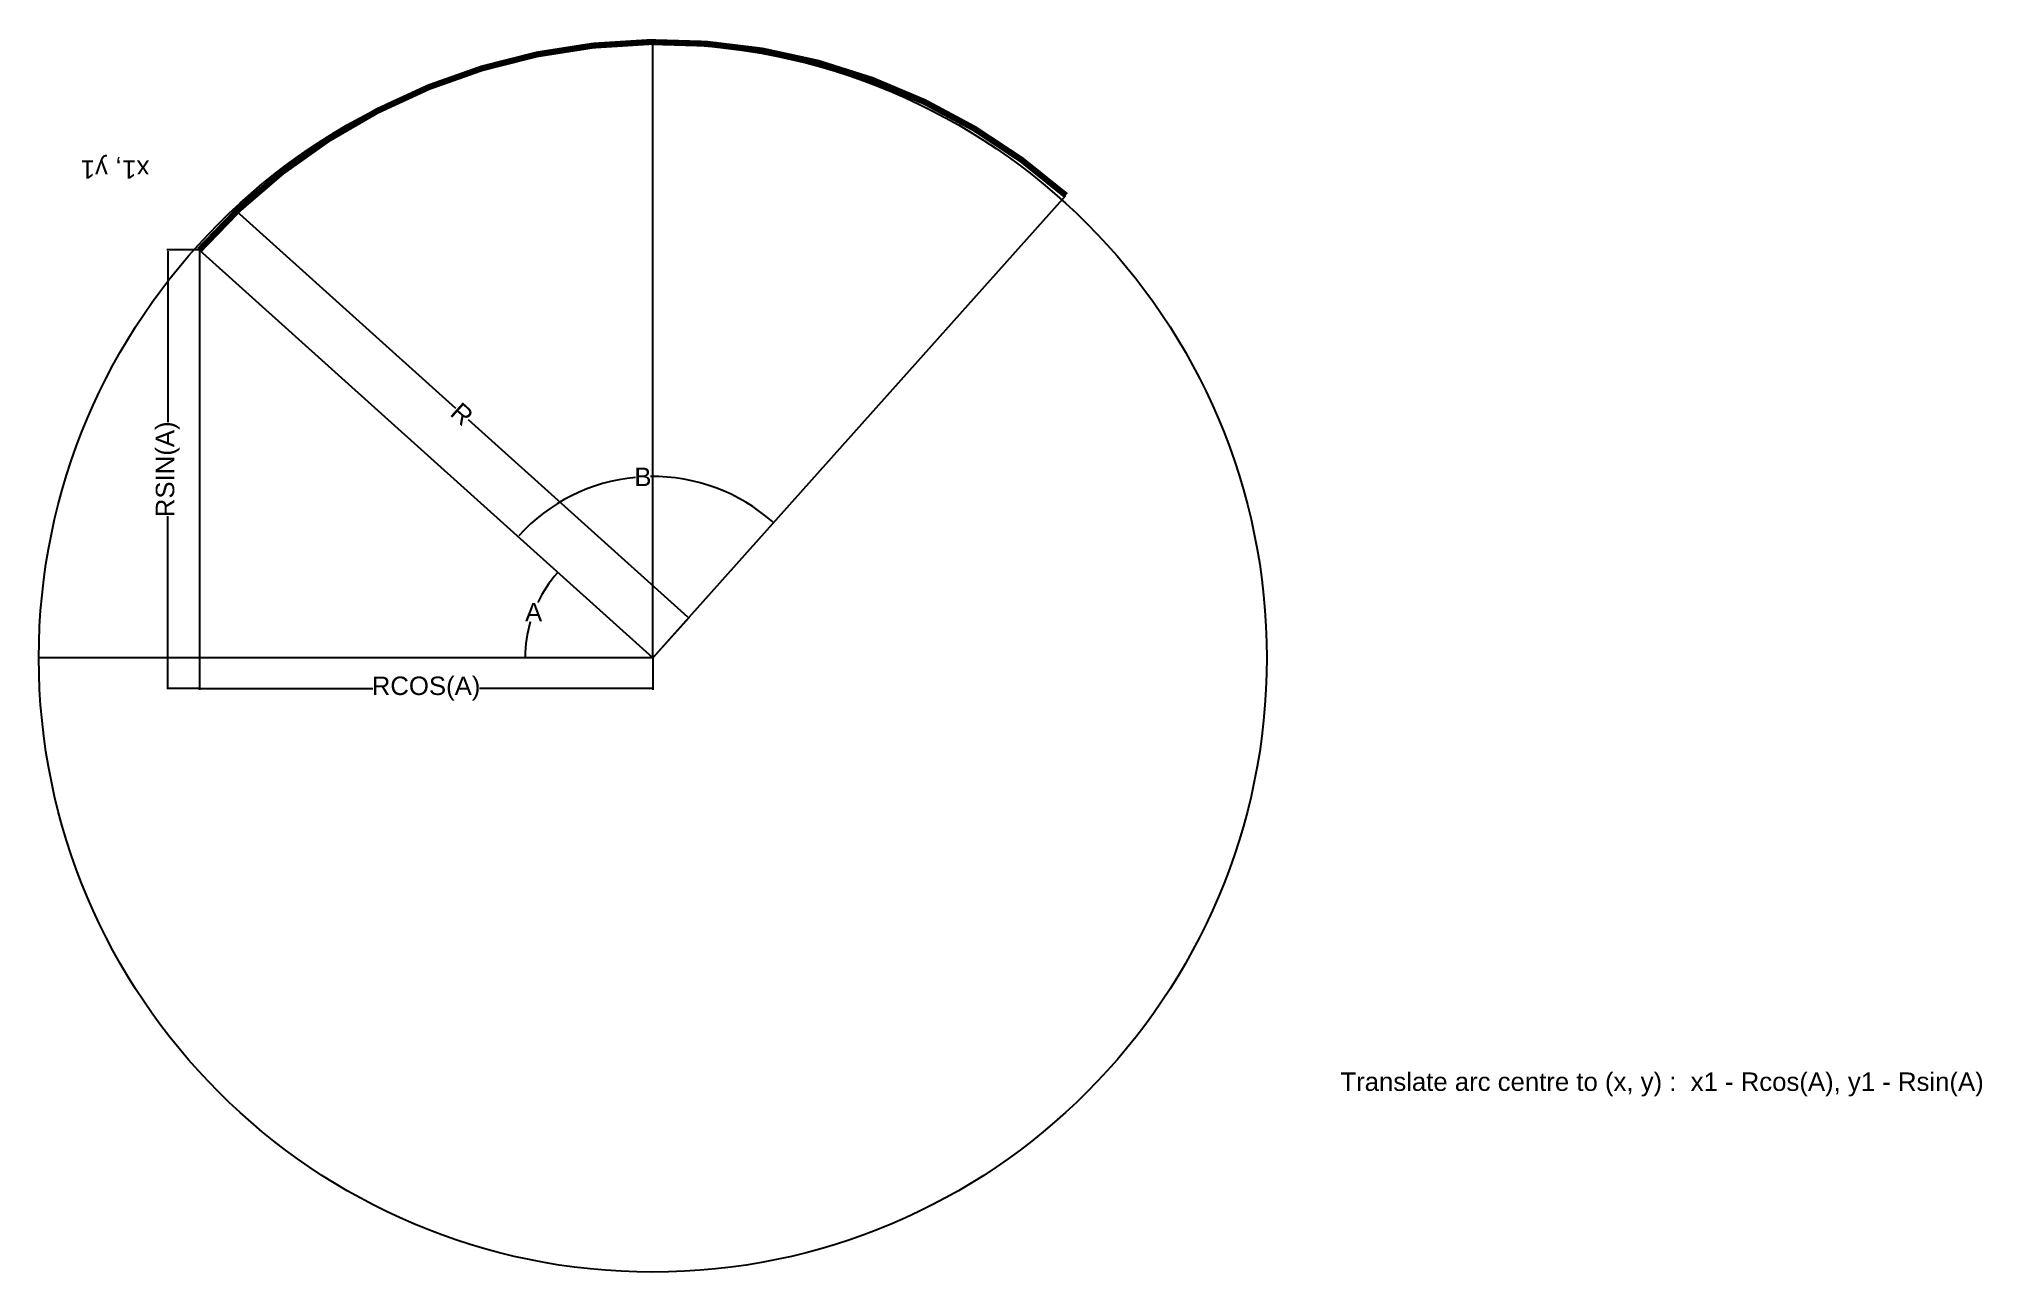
# Model space of a CAD drawing. Header units: millimetres. Extents: x -95 to 221, y -105 to 96.
import ezdxf

# ---------------------------------------------------------------- set-up
doc = ezdxf.new("R2010")
doc.units = ezdxf.units.MM
doc.header["$MEASUREMENT"] = 0
doc.styles.get("Standard").update_dxf_attribs({"font": 'arial.ttf'})
doc.dimstyles.get("Standard").update_dxf_attribs({"dimtxt": 2, "dimasz": 0.18, "dimexe": 0.18, "dimexo": 0.0625, "dimgap": 0.09, "dimtad": 0, "dimrnd": 0.25, "dimzin": 0, "dimdsep": 46, "dimtxsty": 'Standard', "dimcen": 0.09, "dimadec": 0, "dimazin": 0, "dimtfac": 1, "dimtofl": 0, "dimtmove": 0, "dimatfit": 3, "dimfxl": 1, "dimtolj": 1, "dimtzin": 0, "dimarcsym": 0})

# ---------------------------------------------------------------- blocks, each defined once
blk = doc.blocks.new('*D1')
at = {"lineweight": -2, "transparency": 16777216}
for start, end in [(138.5398, 154.2468), (163.6485, 179.5039)]:
    blk.add_arc((4.82, -5.18), 20.79, start, end, dxfattribs=at)
at = {"transparency": 16777216}
for points in [[(-10.78, 8.6), (-10.74, 8.56), (-10.64, 8.72)], [(-15.94, -5), (-16, -5), (-15.97, -5.18)]]:
    blk.add_solid(points, dxfattribs=at)
at = {"layer": 'Defpoints', "color": 0, "transparency": 16777216}
for p in [(-69.03, 61.22), (-13.54, 4.57), (-95.18, -5.18), (4.82, -5.18), (4.82, -5.18)]:
    blk.add_point(p, dxfattribs=at)
at = {"color": 0, "transparency": 16777216, "insert": (-14.59, 2.26), "char_height": 3, "attachment_point": 5}
blk.add_mtext('\\A1;A', dxfattribs=at)
blk = doc.blocks.new('*D2')
at = {"lineweight": -2, "transparency": 16777216}
for start, end in [(95.5069, 137.6943), (48.559, 90.7518)]:
    blk.add_arc((4.82, -5.18), 29.52, start, end, dxfattribs=at)
at = {"transparency": 16777216}
for points in [[(24.38, 16.97), (24.34, 16.92), (24.49, 16.83)], [(-16.99, 14.67), (-17.03, 14.71), (-17.13, 14.55)]]:
    blk.add_solid(points, dxfattribs=at)
at = {"layer": 'Defpoints', "color": 0, "transparency": 16777216}
for p in [(72.11, 70.1), (-69.03, 61.22), (10.88, 23.71), (4.82, -5.18), (4.82, -5.18)]:
    blk.add_point(p, dxfattribs=at)
at = {"color": 0, "transparency": 16777216, "insert": (3.21, 24.29), "char_height": 3, "attachment_point": 5}
blk.add_mtext('\\A1;B', dxfattribs=at)
blk = doc.blocks.new('*D3')
at = {"color": 0, "lineweight": -2, "transparency": 16777216}
for p, q in [((-69.03, -5.24), (-69.03, -10.36)), ((4.82, -5.24), (4.82, -10.36)), ((-68.85, -10.18), (-40.8, -10.18)), ((4.64, -10.18), (-23.41, -10.18))]:
    blk.add_line(p, q, dxfattribs=at)
at = {"color": 0, "transparency": 16777216}
for points in [[(-68.85, -10.15), (-68.85, -10.21), (-69.03, -10.18)], [(4.64, -10.15), (4.64, -10.21), (4.82, -10.18)]]:
    blk.add_solid(points, dxfattribs=at)
at = {"layer": 'Defpoints', "color": 0, "transparency": 16777216}
for p in [(-69.03, -5.18), (4.82, -5.18), (4.82, -10.18)]:
    blk.add_point(p, dxfattribs=at)
at = {"color": 0, "transparency": 16777216, "insert": (-32.11, -10.18), "char_height": 3, "attachment_point": 5}
blk.add_mtext('\\A1;RCOS(A)', dxfattribs=at)
blk = doc.blocks.new('*D4')
at = {"color": 0, "lineweight": -2, "transparency": 16777216}
for p, q in [((-69.09, 61.22), (-74.36, 61.22)), ((-74.18, 61.04), (-74.18, 33.17)), ((-74.18, -10), (-74.18, 17.87)), ((-69.09, -10.18), (-74.36, -10.18))]:
    blk.add_line(p, q, dxfattribs=at)
at = {"color": 0, "transparency": 16777216}
for points in [[(-74.21, 61.04), (-74.15, 61.04), (-74.18, 61.22)], [(-74.21, -10), (-74.15, -10), (-74.18, -10.18)]]:
    blk.add_solid(points, dxfattribs=at)
at = {"layer": 'Defpoints', "color": 0, "transparency": 16777216}
for p in [(-69.03, 61.22), (-74.18, -10.18), (-69.03, -10.18)]:
    blk.add_point(p, dxfattribs=at)
at = {"color": 0, "transparency": 16777216, "insert": (-74.18, 25.52), "char_height": 3, "attachment_point": 5, "rotation": 90}
blk.add_mtext('\\A1;RSIN(A)', dxfattribs=at)
blk = doc.blocks.new('*D5')
at = {"color": 0, "lineweight": -2, "transparency": 16777216}
for p, q in [((-68.99, 61.26), (-63.07, 67.85)), ((4.86, -5.13), (10.79, 1.46))]:
    blk.add_line(p, q, dxfattribs=at)
at = {"lineweight": -2, "transparency": 16777216}
for p, q in [((-63.05, 67.6), (-27.31, 35.46)), ((10.53, 1.44), (-25.21, 33.58))]:
    blk.add_line(p, q, dxfattribs=at)
at = {"transparency": 16777216}
for points in [[(-63.03, 67.62), (-63.07, 67.57), (-63.19, 67.72)], [(10.55, 1.46), (10.51, 1.42), (10.67, 1.32)]]:
    blk.add_solid(points, dxfattribs=at)
at = {"layer": 'Defpoints', "color": 0, "transparency": 16777216}
for p in [(-69.03, 61.22), (10.67, 1.32), (4.82, -5.18)]:
    blk.add_point(p, dxfattribs=at)
at = {"color": 0, "transparency": 16777216, "insert": (-26.26, 34.52), "char_height": 3, "attachment_point": 5, "rotation": 318.0437}
blk.add_mtext('\\A1;R', dxfattribs=at)

msp = doc.modelspace()

# ---------------------------------------------------------------- linework, layer by layer
for p, q in [((4.82, -5.18), (4.82, 94.82)), ((4.82, -5.18), (72.109, 70.104)), ((4.82, -5.18), (-69.032, 61.215)), ((-69.032, 61.215), (-69.032, -5.18)), ((4.82, -5.18), (-95.18, -5.18))]:
    msp.add_line(p, q)
at = {"const_width": 1}
msp.add_lwpolyline([(72.109, 70.104, 0.4142136), (-69.032, 61.215, 1.7564518)], format="xyb", dxfattribs=at)
msp.add_circle((4.82, -5.18), 100)

# ---------------------------------------------------------------- texts
at = {"insert": (-77.18, 72.82), "char_height": 3, "attachment_point": 1, "rotation": 180}
msp.add_mtext_dynamic_manual_height_columns('x1, y1', width=15.80583, gutter_width=1, heights=[0], dxfattribs=at)
at = {"insert": (116.82, -72.68), "char_height": 3, "attachment_point": 1}
msp.add_mtext_dynamic_manual_height_columns('Translate arc centre to (x, y) :  x1 - Rcos(A), y1 - Rsin(A) ', width=136, gutter_width=1, heights=[0], dxfattribs=at)

# ---------------------------------------------------------------- dimensions: what is measured, and where the dimension line sits
for base, line1, line2, text, override, picture, middle in [((10.879, 23.708), ((4.82, -5.18), (72.109, 70.104)), ((4.82, -5.18), (-69.032, 61.215)), 'B', {"dimtxt": 3, "dimtih": 1, "dimclrd": 256}, '*D2', (3.21, 24.293)), ((-13.54, 4.57), ((4.82, -5.18), (-69.032, 61.215)), ((4.82, -5.18), (-95.18, -5.18)), 'A', {"dimtxt": 3, "dimtih": 1, "dimtoh": 0, "dimclrd": 256}, '*D1', (-14.591, 2.263))]:
    dim = msp.add_angular_dim_2l(base=base, line1=line1, line2=line2, text=text, dimstyle='Standard', override=override)
    dim.commit()
    dim.dimension.update_dxf_attribs({"geometry": picture, "text_midpoint": middle})
dim = msp.add_aligned_dim(p1=(-69.032, 61.215), p2=(4.82, -5.18), distance=8.743, text='R', dimstyle='Standard', override={"dimtxt": 3, "dimclrd": 256})
dim.commit()
dim.dimension.update_dxf_attribs({"geometry": '*D5', "text_midpoint": (-26.261, 34.52)})
dim = msp.add_linear_dim(base=(-74.18, -10.18), p1=(-69.032, 61.215), p2=(-69.032, -10.18), angle=270, text='RSIN(A)', dimstyle='Standard', override={"dimtxt": 3})
dim.commit()
dim.dimension.update_dxf_attribs({"geometry": '*D4', "text_midpoint": (-74.18, 25.518)})
dim = msp.add_linear_dim(base=(4.82, -10.18), p1=(-69.032, -5.18), p2=(4.82, -5.18), text='RCOS(A)', dimstyle='Standard', override={"dimtxt": 3})
dim.commit()
dim.dimension.update_dxf_attribs({"geometry": '*D3', "text_midpoint": (-32.106, -10.18)})

doc.saveas('drawing.dxf')
